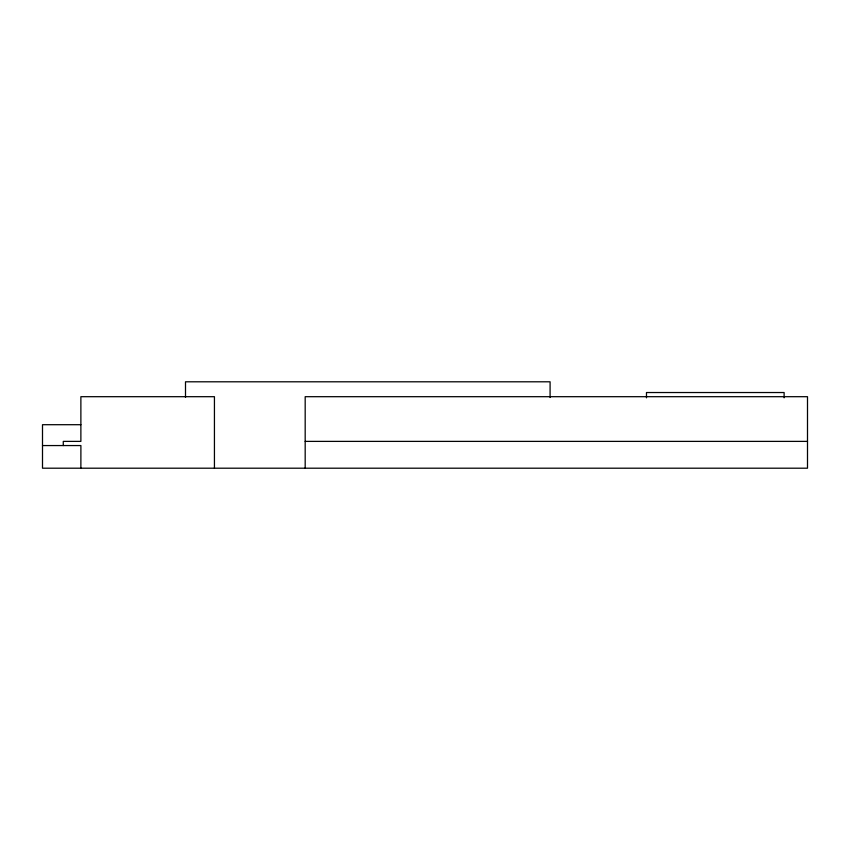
<?xml version="1.0" encoding="UTF-8"?>
<svg xmlns="http://www.w3.org/2000/svg" width="850" height="850" viewBox="0 0 850 850"><rect width="100%" height="100%" fill="white"/><g stroke="black" fill="none" stroke-linecap="round" stroke-linejoin="round"><path stroke-width="1.27" d="M80.899 424.703L42.5 424.703L42.5 468.201L807.5 468.201L807.5 396.695L305.182 396.695L305.182 468.201M305.182 441.384L807.5 441.384M42.5 445.559L80.899 445.559L80.877 468.201M784.114 397.832L784.114 392.53L646.478 392.53L646.478 397.832M550.088 397.513L550.088 381.799L185.502 381.799L185.502 397.418M214.434 468.201L214.434 396.695L80.877 396.695L80.877 441.384L63.272 441.384L63.272 445.559"/></g></svg>
